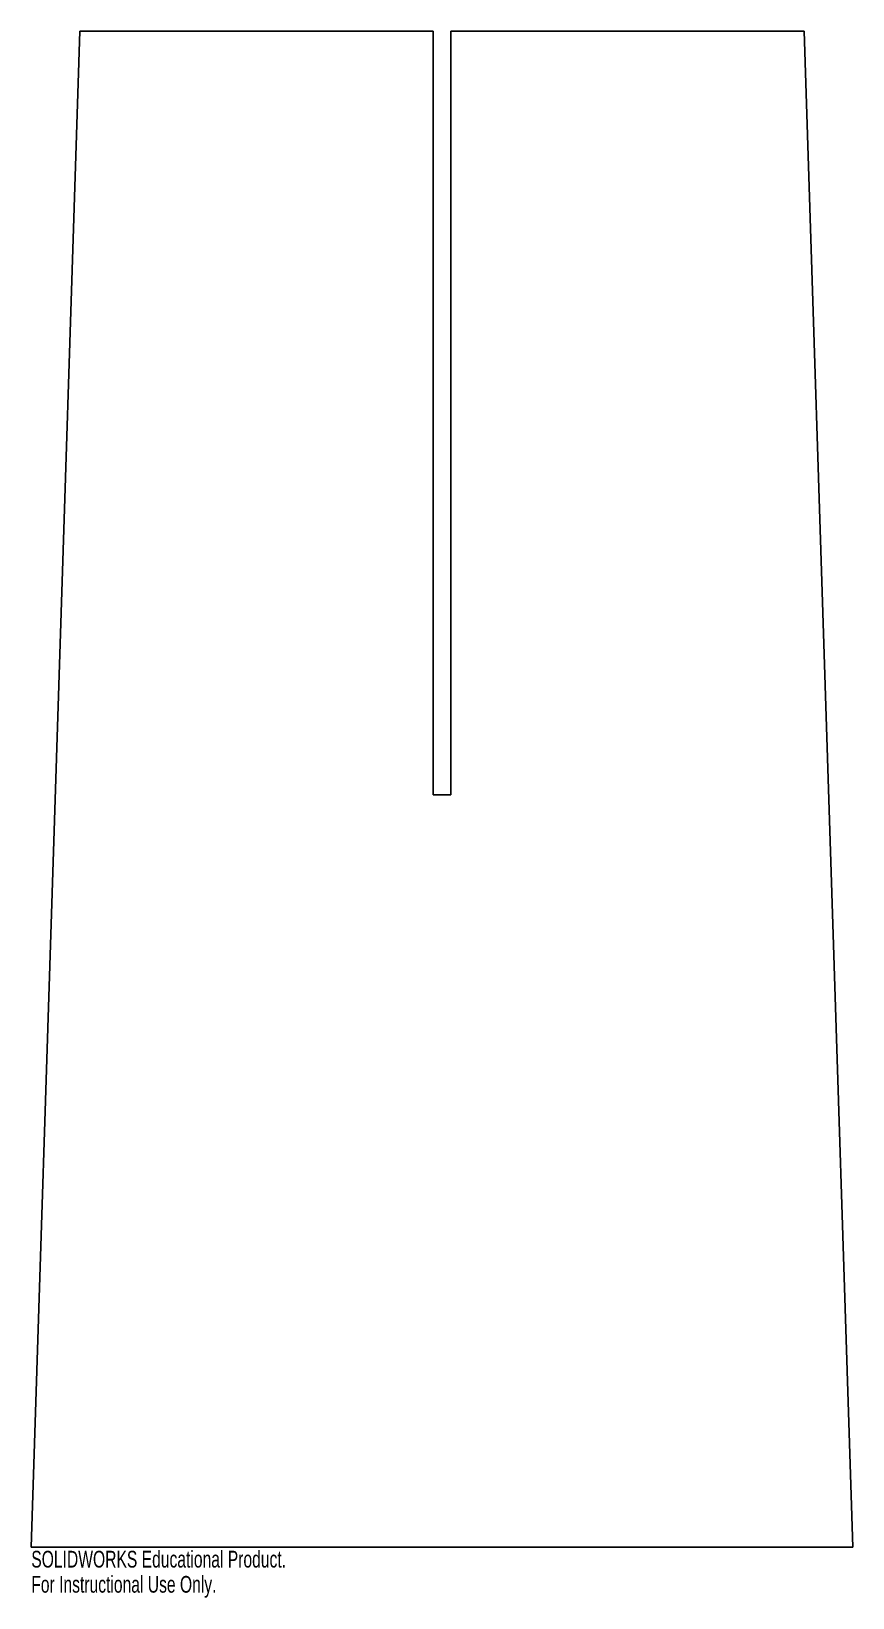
# Model space of a CAD drawing. Header units: inches. Extents: x 10.3 to 19.7, y -18.2 to -0.4.
import ezdxf

# ---------------------------------------------------------------- set-up
doc = ezdxf.new("R2010")
doc.units = ezdxf.units.IN
doc.header["$MEASUREMENT"] = 0
doc.styles.add('SLDTEXTSTYLE0', font='TXT', dxfattribs={"width": 0.7})

msp = doc.modelspace()

# ---------------------------------------------------------------- linework, layer by layer
at = {"color": 7, "linetype": 'Continuous', "lineweight": 25}
for p, q in [((10.341, -17.652), (10.893, -0.402)), ((10.893, -0.402), (14.916, -0.402)), ((14.916, -0.402), (14.916, -9.089)), ((15.119, -0.402), (19.143, -0.402)), ((15.119, -9.089), (15.119, -0.402)), ((19.143, -0.402), (19.694, -17.652)), ((14.916, -9.089), (15.119, -9.089)), ((19.694, -17.652), (10.341, -17.652))]:
    msp.add_line(p, q, dxfattribs=at)

# ---------------------------------------------------------------- texts
at = {"color": 7, "linetype": 'Continuous', "char_height": 0.1903, "attachment_point": 1, "style": 'SLDTEXTSTYLE0'}
for s, insert in [('SOLIDWORKS Educational Product.', (10.341, -17.692)), ('For Instructional Use Only.', (10.341, -17.978))]:
    msp.add_mtext(s, dxfattribs=dict(at, insert=insert))

doc.saveas('drawing.dxf')
